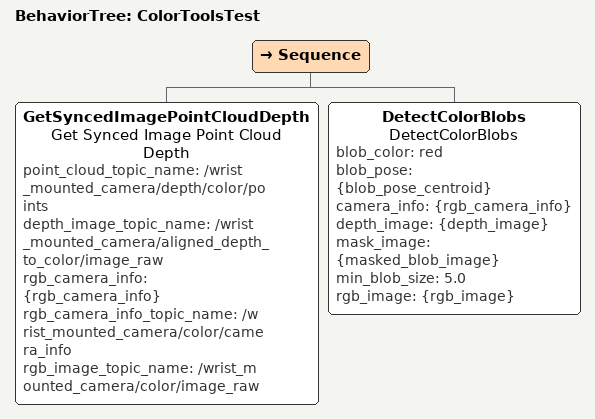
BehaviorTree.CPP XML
<root BTCPP_format="4"
    main_tree_to_execute="ColorToolsTest">

    <BehaviorTree ID="ColorToolsTest">
        <Sequence>
            <GetSyncedImagePointCloudDepth
                name="Get Synced Image Point Cloud Depth"
                point_cloud_topic_name="/wrist_mounted_camera/depth/color/points"
                depth_image_topic_name="/wrist_mounted_camera/aligned_depth_to_color/image_raw"
                rgb_camera_info="{rgb_camera_info}"
                rgb_camera_info_topic_name="/wrist_mounted_camera/color/camera_info"
                rgb_image_topic_name="/wrist_mounted_camera/color/image_raw"
            />

             <DetectColorBlobs
                name="DetectColorBlobs"
                blob_color="red"
                blob_pose="{blob_pose_centroid}"
                camera_info="{rgb_camera_info}"
                depth_image="{depth_image}"
                mask_image="{masked_blob_image}"
                min_blob_size="5.0"
                rgb_image="{rgb_image}"
            />

        </Sequence>
    </BehaviorTree>

</root>
